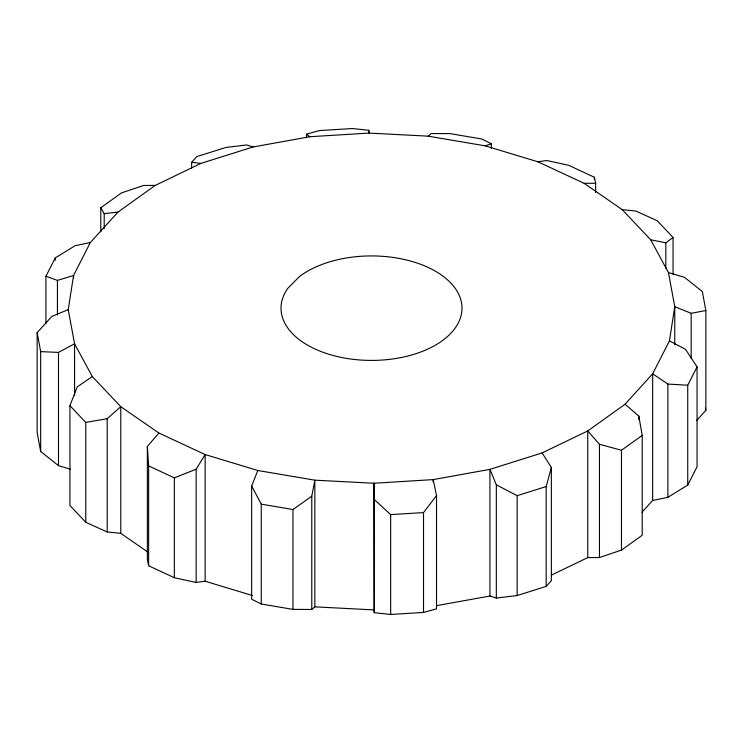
<?xml version="1.0" encoding="UTF-8"?>
<svg xmlns="http://www.w3.org/2000/svg" width="743" height="743" viewBox="0 0 743 743"><rect width="100%" height="100%" fill="white"/><g stroke="black" fill="none" stroke-linecap="round" stroke-linejoin="round"><path stroke-width="1.11" d="M74.56 395.592L74.56 343.777L68.235 309.645L73.566 275.467L90.34 242.534L117.923 212.126L155.25 185.406L200.879 163.414L253.075 146.975L309.822 136.731L368.937 133.081L428.144 136.155L485.188 145.842L537.848 161.77L584.128 183.317L622.225 209.665L650.701 239.794L668.44 272.56L674.765 306.692L674.765 344.687M68.235 309.645L51.824 316.434L37.15 332.641L40.67 351.615L58.493 352.405L74.56 343.777L92.299 376.543L120.775 406.672L158.872 433.02L205.152 454.567L257.812 470.495L314.856 480.182L374.063 483.256L433.178 479.606L489.925 469.362L542.121 452.924L587.75 430.931L625.077 404.211L652.66 373.803L669.434 340.879L674.765 306.692L691.176 313.314L705.85 310.509L702.33 291.535L684.507 277.334L668.44 272.56M311.781 609.455L311.781 496.194L314.856 480.182L314.856 606.845L311.781 609.455L292.965 609.39L261.257 604.003L251.663 599.239L251.663 485.987L257.812 470.495M436.587 605.647L489.925 596.025L496.333 598.05L517.156 595.533L546.179 586.394L546.179 486.544L551.352 467.468L542.121 452.924M147.439 551.78L120.775 533.335L107.196 531.969L85.761 522.273L69.935 505.519L69.935 405.669L77.188 386.945L92.299 376.543M45.936 323.289L45.936 276.238L55.27 257.923L75.117 245.682L90.34 242.534M641.933 512.289L652.66 500.466L667.883 497.318L687.73 485.077L687.73 385.227L697.064 366.912L685.566 349.349L669.434 340.879M687.73 485.077L697.064 466.762L697.064 366.912M205.152 581.23L196.143 582.456L196.143 469.195L205.152 454.567L205.152 581.23L252.332 595.496M374.203 612.696L374.063 483.256L374.203 612.696L390.669 614.461L423.529 612.427L423.529 512.577L436.522 495.59L433.178 479.606L433.178 481.91M196.143 582.456L174.354 577.729L148.628 565.748L147.365 559.739L147.365 446.487L158.872 433.02M696.581 420.594L705.85 410.359L705.85 310.509M191.648 168.057L191.648 162.28L196.821 156.606L225.844 147.467L246.667 144.95L253.075 146.975M546.179 586.394L551.352 580.72L551.352 467.468M69.935 405.669L85.761 422.423L107.196 418.708L120.775 406.672L120.775 533.335M428.144 136.155L431.219 133.545L450.035 133.61L481.743 138.997L491.337 143.761L491.337 148.377M650.701 239.794L665.812 242.803L673.065 237.481L657.239 220.727L635.804 211.031L622.225 209.665M100.779 231.862L100.779 207.752L121.527 192.901L143.538 185.471L155.25 185.406M551.455 575.091L587.75 557.594L587.75 430.931L599.462 444.277L621.473 450.249L642.221 435.389L638.804 416.117L625.077 404.211M587.75 557.594L599.462 557.529L621.473 550.099L642.221 535.248L642.221 435.389M251.663 485.987L261.257 504.153L292.965 509.531L311.781 496.194M147.365 446.487L148.628 465.898L174.354 477.879L196.143 469.195M485.188 145.842L491.337 143.761M489.925 596.025L489.925 469.362L496.333 484.789L517.156 495.683L546.179 486.544M45.936 276.238L57.434 280.399L73.566 275.467L73.566 277.771M306.478 137.622L306.478 134.158L319.471 130.573L352.331 128.539L368.797 130.304L368.937 133.081M423.529 612.427L436.522 608.842L436.522 495.59M537.848 161.77L546.857 160.544L568.646 165.271L594.372 177.252L595.635 183.261L595.635 192.502M100.779 207.752L104.196 213.631L117.923 212.126M374.203 499.435L390.669 514.611L423.529 512.577M584.128 183.317L595.635 183.261M314.856 606.845L374.063 609.919M652.66 500.466L652.66 373.803L667.883 384.057L687.73 385.227M191.648 162.28L200.879 163.414M37.15 332.641L37.15 432.491L40.67 451.465L58.493 465.666L70.279 469.167M306.478 134.158L309.822 136.731M705.432 408.13L705.85 410.359M691.176 313.314L691.176 358.386M673.065 237.481L673.065 274.204M667.883 384.057L667.883 497.318M665.812 242.803L665.812 268.223M638.804 416.117L638.804 419.581M621.473 450.249L621.473 550.099M599.462 444.277L599.462 557.529M594.372 177.252L594.372 179.546M517.156 495.683L517.156 595.533M496.333 484.789L496.333 598.05M390.669 514.611L390.669 614.461M368.797 130.304L368.797 132.616M292.965 509.531L292.965 609.39M261.257 504.153L261.257 604.003M174.354 477.879L174.354 577.729M148.628 465.898L148.628 565.748M107.196 418.708L107.196 531.969M104.196 213.631L104.196 228.658M85.761 422.423L85.761 522.273M58.493 352.405L58.493 465.666M57.434 280.399L57.434 315.069M55.27 257.923L55.27 260.217M40.67 351.615L40.67 451.465M299.466 276.554L287.745 288.395A90.488 52.242 0 0 0 375.847 360.355A90.488 52.242 0 0 0 451.577 283.835A90.488 52.242 0 0 0 299.466 276.554"/></g></svg>
